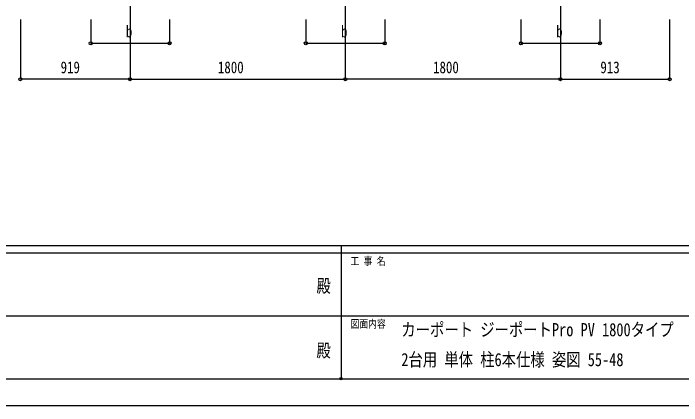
# Model space of a CAD drawing. Units: millimetres, scale not verified. Extents: x -12615 to 12615, y -8910 to 8910.
# Drawn here: x -2756 to 2835, y -8910 to -5632 of the extents above; entities that cross this region are included whole.
import ezdxf
from ezdxf.enums import TextEntityAlignment as Align

# ---------------------------------------------------------------- set-up
doc = ezdxf.new("R2010")
doc.units = ezdxf.units.MM
doc.header["$LTSCALE"] = 40
doc.header["$PDMODE"] = 32
doc.header["$PDSIZE"] = 20
for name, color, linetype in [('0-2_USER1', 3, 'Continuous'), ('0-3_YKK_12', 2, 'Continuous'), ('0-6_YKK_D', 6, 'Continuous'), ('0-7_YKK_ZWAK', 7, 'Continuous')]:
    doc.layers.add(name, color=color, linetype=linetype)
doc.styles.add('ＭＳ ゴシック', font='')
doc.styles.get('ＭＳ ゴシック').set_extended_font_data('MS Gothic')

msp = doc.modelspace()

# ---------------------------------------------------------------- linework, layer by layer
at = {"layer": '0-3_YKK_12'}
for p, q in [((-1779.36, -5332.18), (-1779.36, -5832.18)), ((20.64, -5332.18), (20.64, -5832.18)), ((1820.64, -5332.18), (1820.64, -5832.18))]:
    msp.add_line(p, q, dxfattribs=at)
at = {"layer": '0-6_YKK_D'}
for p, q in [((-2697.96, -5682.18), (-2697.96, -6183.18)), ((-2109.36, -5682.18), (-2109.36, -5883.18)), ((-1779.36, -5682.18), (-1779.36, -6183.18)), ((-1779.36, -5682.18), (-1779.36, -6183.18)), ((-1449.36, -5682.18), (-1449.36, -5883.18)), ((-309.36, -5682.18), (-309.36, -5883.18)), ((20.64, -5682.18), (20.64, -6183.18)), ((20.64, -5682.18), (20.64, -6183.18)), ((350.64, -5682.18), (350.64, -5883.18)), ((1490.64, -5682.18), (1490.64, -5883.18)), ((1820.64, -5682.18), (1820.64, -6183.18)), ((1820.64, -5682.18), (1820.64, -6183.18)), ((2150.64, -5682.18), (2150.64, -5883.18)), ((2733.82, -5682.18), (2733.82, -6183.18)), ((-2109.36, -5882.18), (-1449.36, -5882.18)), ((-309.36, -5882.18), (350.64, -5882.18)), ((1490.64, -5882.18), (2150.64, -5882.18)), ((-1779.36, -6182.18), (-2697.96, -6182.18)), ((-1779.36, -6182.18), (20.64, -6182.18)), ((1820.64, -6182.18), (20.64, -6182.18)), ((1820.64, -6182.18), (2733.82, -6182.18))]:
    msp.add_line(p, q, dxfattribs=at)
for centre in [(-2109.36, -5882.18), (-1449.36, -5882.18), (-309.36, -5882.18), (350.64, -5882.18), (1490.64, -5882.18), (2150.64, -5882.18), (-2697.96, -6182.18), (-1779.36, -6182.18), (-1779.36, -6182.18), (20.64, -6182.18), (20.64, -6182.18), (1820.64, -6182.18), (1820.64, -6182.18), (2733.82, -6182.18)]:
    msp.add_circle(centre, 12.75, dxfattribs=at)
at = {"layer": '0-7_YKK_ZWAK'}
for p, q in [((11685.06, -7575), (-11714.94, -7575)), ((-14.94, -7575), (-14.94, -8685)), ((-14.94, -7635), (-3914.94, -7635)), ((3885.06, -7635), (-14.94, -7635)), ((-3892.44, -8160), (-14.94, -8160)), ((-14.94, -8160), (3885.06, -8160)), ((-3914.94, -8685), (-14.94, -8685)), ((-14.94, -8685), (3885.06, -8685))]:
    msp.add_line(p, q, dxfattribs=at)
msp.add_lwpolyline([(-12615, -8910), (12615, -8910), (12615, 8910), (-12615, 8910)], close=True, dxfattribs=at)
msp.add_point((-14.94, -8685), dxfattribs=at)

# ---------------------------------------------------------------- texts
at = {"layer": '0-2_USER1', "style": 'ＭＳ ゴシック', "width": 0.8}
for s, p in [('カーポート ジーポートPro PV 1800タイプ\u3000', (489.47, -8363.23)), ('2台用 単体 柱6本仕様 姿図 55-48', (489.47, -8613.23))]:
    msp.add_text(s, height=110, dxfattribs=at).set_placement(p, align=Align.BOTTOM_LEFT)
at = {"layer": '0-6_YKK_D', "style": 'ＭＳ ゴシック', "width": 0.8}
for s, p in [('b', (-1815.36, -5862.18)), ('b', (-15.36, -5862.18)), ('b', (1784.64, -5862.18)), ('919', (-2361.06, -6162.18)), ('1800', (-1044.96, -6162.18)), ('1800', (755.04, -6162.18)), ('913', (2154.83, -6162.18))]:
    msp.add_text(s, height=98.97, dxfattribs=at).set_placement(p, align=Align.BOTTOM_LEFT)
at = {"layer": '0-7_YKK_ZWAK', "style": 'ＭＳ ゴシック', "width": 0.8}
for s, height, p in [('工 事 名', 65.98, (63.81, -7755)), ('殿', 110, (-221, -7997.5)), ('図面内容', 65.98, (63.81, -8280)), ('殿', 110, (-221, -8537.5))]:
    msp.add_text(s, height=height, dxfattribs=at).set_placement(p, align=Align.BOTTOM_LEFT)

doc.saveas('drawing.dxf')
